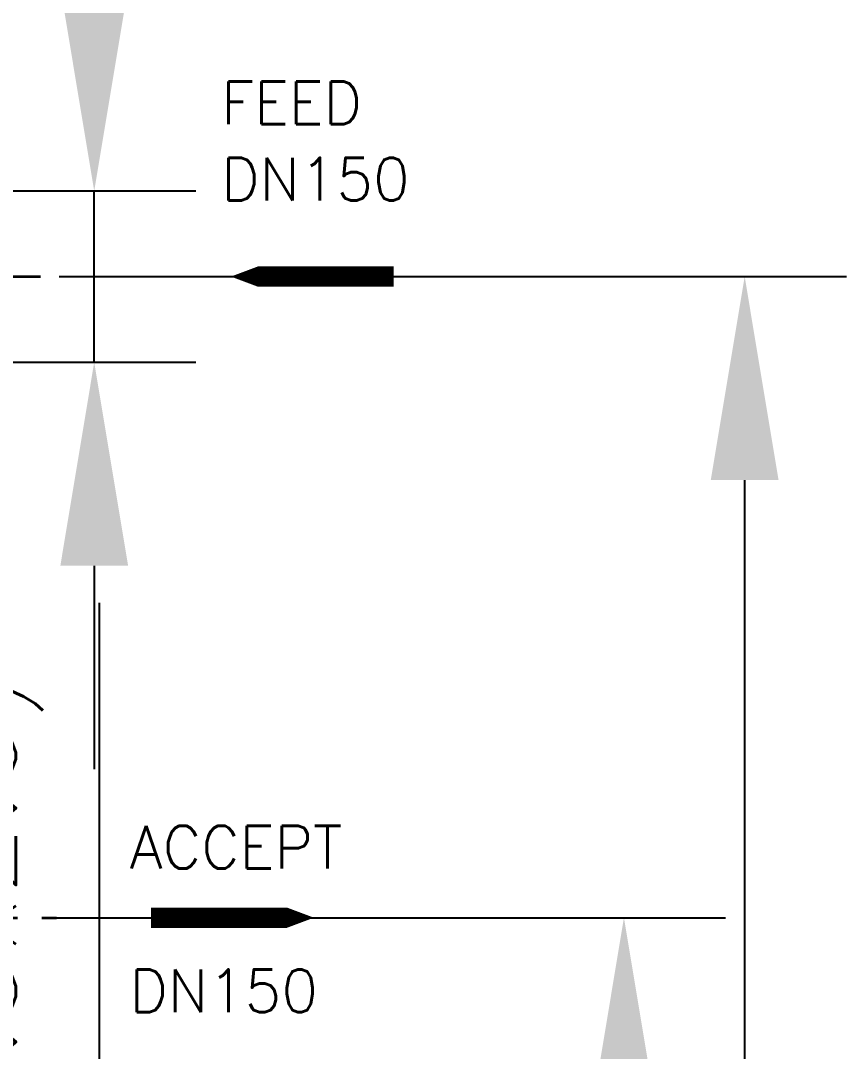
# Model space of a CAD drawing. Header units: millimetres. Extents: x 4423 to 6629, y 3249 to 4171.
# Drawn here: x 4751.8 to 4853.3, y 3905.3 to 4031.9 of the extents above; entities that cross this region are included whole.
import ezdxf

# ---------------------------------------------------------------- set-up
doc = ezdxf.new("R2010")
doc.units = ezdxf.units.MM
doc.linetypes.add('ACAD_ISO08W100', pattern=[36, 24, -3, 6, -3])
for name, color, linetype, lineweight in [('M_EQUIP_D1', 3, 'Continuous', 35), ('M_EQUIP_E3', 3, 'Continuous', 35), ('M_EQUIP_E7', 7, 'Continuous', 70), ('M_EQUIP_T13', 3, 'Continuous', 35)]:
    doc.layers.add(name, color=color, linetype=linetype, lineweight=lineweight)
doc.styles.add('Simplex', font='SIMPLEX.SHX')
doc.dimstyles.new('nordic-1-35-0', dxfattribs={"dimscale": 10, "dimtxt": 3.5, "dimasz": 2.5, "dimexe": 1.25, "dimexo": 0, "dimgap": 0.6, "dimtad": 1, "dimdec": 0, "dimdsep": 46, "dimtxsty": 'Simplex', "dimcen": 2.5, "dimclrd": 3, "dimclre": 3, "dimclrt": 3, "dimadec": 1, "dimazin": 2, "dimtfac": 1, "dimtdec": 0, "dimtmove": 0, "dimatfit": 0, "dimfxl": 1, "dimtolj": 1, "dimtzin": 0, "dimarcsym": 0})

# ---------------------------------------------------------------- blocks, each defined once
blk = doc.blocks.new('*D13')
at = {"layer": 'Defpoints', "color": 0, "linetype": 'Continuous', "transparency": 16777216}
for p in [(4744.03, 4010.97), (4760.87, 4010.97), (4744.03, 3989.93)]:
    blk.add_point(p, dxfattribs=at)
at = {"layer": 'M_EQUIP_D1', "color": 3, "linetype": 'Continuous', "lineweight": -2, "transparency": 16777216}
for p, q in [((4760.87, 4035.97), (4760.87, 4171.34)), ((4744.03, 4010.97), (4773.37, 4010.97)), ((4760.87, 3989.93), (4760.87, 4010.97)), ((4744.03, 3989.93), (4773.37, 3989.93)), ((4760.87, 3964.93), (4760.87, 3939.93))]:
    blk.add_line(p, q, dxfattribs=at)
at = {"layer": 'M_EQUIP_D1', "color": 3, "linetype": 'Continuous', "transparency": 16777216}
for points in [[(4756.71, 4035.97), (4765.04, 4035.97), (4760.87, 4010.97)], [(4756.71, 3964.93), (4765.04, 3964.93), (4760.87, 3989.93)]]:
    blk.add_solid(points, dxfattribs=at)
at = {"layer": 'M_EQUIP_D1', "color": 3, "linetype": 'Continuous', "transparency": 16777216, "insert": (4747.26, 4119.39), "char_height": 10, "attachment_point": 5, "rotation": 90, "style": 'Simplex'}
blk.add_mtext('\\A1;(%%c168.3x2.0)', dxfattribs=at)
blk = doc.blocks.new('*D14')
at = {"layer": 'Defpoints', "color": 0, "linetype": 'Continuous', "transparency": 16777216}
for p in [(4745.53, 3810.47), (4761.53, 3810.47), (4745.53, 3802.93)]:
    blk.add_point(p, dxfattribs=at)
at = {"layer": 'M_EQUIP_D1', "color": 3, "linetype": 'Continuous', "lineweight": -2, "transparency": 16777216}
for p, q in [((4761.53, 3835.47), (4761.53, 3960.36)), ((4745.53, 3810.47), (4774.03, 3810.47)), ((4761.53, 3802.93), (4761.53, 3810.47)), ((4745.53, 3802.93), (4774.03, 3802.93)), ((4761.53, 3777.93), (4761.53, 3752.93))]:
    blk.add_line(p, q, dxfattribs=at)
at = {"layer": 'M_EQUIP_D1', "color": 3, "linetype": 'Continuous', "transparency": 16777216}
for points in [[(4757.36, 3835.47), (4765.69, 3835.47), (4761.53, 3810.47)], [(4757.36, 3777.93), (4765.69, 3777.93), (4761.53, 3802.93)]]:
    blk.add_solid(points, dxfattribs=at)
at = {"layer": 'M_EQUIP_D1', "color": 3, "linetype": 'Continuous', "transparency": 16777216, "insert": (4747.91, 3912.22), "char_height": 10, "attachment_point": 5, "rotation": 90, "style": 'Simplex'}
blk.add_mtext('\\A1;(%%c60.3x2.0)', dxfattribs=at)
blk = doc.blocks.new('*D16')
at = {"layer": 'Defpoints', "color": 0, "linetype": 'Continuous', "transparency": 16777216}
for p in [(4756.24, 3921.69), (4825.97, 3921.69), (4763.54, 3737.95)]:
    blk.add_point(p, dxfattribs=at)
at = {"layer": 'M_EQUIP_D1', "color": 3, "linetype": 'Continuous', "lineweight": -2, "transparency": 16777216}
for p, q in [((4756.24, 3921.69), (4838.47, 3921.69)), ((4825.97, 3762.95), (4825.97, 3896.69)), ((4763.54, 3737.95), (4838.47, 3737.95))]:
    blk.add_line(p, q, dxfattribs=at)
at = {"layer": 'M_EQUIP_D1', "color": 3, "linetype": 'Continuous', "transparency": 16777216}
for points in [[(4821.81, 3896.69), (4830.14, 3896.69), (4825.97, 3921.69)], [(4821.81, 3762.95), (4830.14, 3762.95), (4825.97, 3737.95)]]:
    blk.add_solid(points, dxfattribs=at)
at = {"layer": 'M_EQUIP_D1', "color": 3, "linetype": 'Continuous', "transparency": 16777216, "insert": (4814.97, 3829.82), "char_height": 10, "attachment_point": 5, "rotation": 90, "style": 'Simplex'}
blk.add_mtext('\\A1;1470', dxfattribs=at)
blk = doc.blocks.new('*D31')
at = {"layer": 'Defpoints', "color": 0, "linetype": 'Continuous', "transparency": 16777216}
for p in [(4756.57, 4000.45), (4840.81, 4000.45), (4766.04, 3737.95)]:
    blk.add_point(p, dxfattribs=at)
at = {"layer": 'M_EQUIP_D1', "color": 3, "linetype": 'Continuous', "lineweight": -2, "transparency": 16777216}
for p, q in [((4756.57, 4000.45), (4853.31, 4000.45)), ((4840.81, 3762.95), (4840.81, 3975.45)), ((4766.04, 3737.95), (4853.31, 3737.95))]:
    blk.add_line(p, q, dxfattribs=at)
at = {"layer": 'M_EQUIP_D1', "color": 3, "linetype": 'Continuous', "transparency": 16777216}
for points in [[(4836.64, 3975.45), (4844.97, 3975.45), (4840.81, 4000.45)], [(4836.64, 3762.95), (4844.97, 3762.95), (4840.81, 3737.95)]]:
    blk.add_solid(points, dxfattribs=at)
at = {"layer": 'M_EQUIP_D1', "color": 3, "linetype": 'Continuous', "transparency": 16777216, "insert": (4829.81, 3869.2), "char_height": 10, "attachment_point": 5, "rotation": 90, "style": 'Simplex'}
blk.add_mtext('\\A1;2100', dxfattribs=at)

msp = doc.modelspace()

# ---------------------------------------------------------------- linework, layer by layer
at = {"layer": 'M_EQUIP_E3', "color": 3, "linetype": 'ACAD_ISO08W100', "lineweight": 35}
for p, q in [((4658.2632, 4000.4515), (4756.5694, 4000.4515)), ((4547.4513, 3921.6935), (4756.2412, 3921.6935))]:
    msp.add_line(p, q, dxfattribs=at)
at = {"layer": 'M_EQUIP_E7', "linetype": 'Continuous'}
for points in [[(4777.6644, 4000.4515, 0, 7.5, 0), (4787.6644, 4000.4515, 2.5, 2.5, 0), (4797.6644, 4000.4515, 2.5, 2.5, 0)], [(4787.8692, 3921.6935, 0, 7.5, 0), (4777.8692, 3921.6935, 2.5, 2.5, 0), (4767.8692, 3921.6935, 2.5, 2.5, 0)]]:
    msp.add_lwpolyline(points, format="xyseb", dxfattribs=at)

# ---------------------------------------------------------------- texts
at = {"layer": 'M_EQUIP_T13', "color": 2, "linetype": 'Continuous', "style": 'Simplex'}
for s, p in [('FEED', (4776.4644, 4019.1723)), ('DN150', (4776.4644, 4009.7973)), ('ACCEPT', (4765.2442, 3927.7221)), ('DN150', (4765.2063, 3910.0971))]:
    msp.add_text(s, height=5.25, dxfattribs=at).set_placement(p)

# ---------------------------------------------------------------- dimensions: what is measured, and where the dimension line sits
at = {"layer": 'M_EQUIP_D1', "linetype": 'Continuous'}
for base, p1, p2, angle, text, override, picture, middle in [((4760.8744, 4010.9742), (4744.0337, 3989.9282), (4744.0337, 4010.9742), 270, '(%%c168.3x2.0)', {"dimtxt": 1, "dimgap": 0.6, "dimlfac": 8}, '*D13', (4760.8744, 4119.3909)), ((4761.528, 3810.4662), (4745.5337, 3802.9287), (4745.5337, 3810.4662), 90, '(%%c<>x2.0)', {"dimtxt": 1, "dimgap": 0.6, "dimdec": 1, "dimlfac": 8}, '*D14', (4761.528, 3912.2162))]:
    dim = msp.add_linear_dim(base=base, p1=p1, p2=p2, angle=angle, text=text, dimstyle='nordic-1-35-0', override=override, dxfattribs=at)
    dim.commit()
    dim.dimension.update_dxf_attribs({"geometry": picture, "text_midpoint": middle, "dimtype": 160})
dim = msp.add_linear_dim(base=(4840.8077, 4000.4515), p1=(4766.0375, 3737.9475), p2=(4756.5694, 4000.4515), angle=270, dimstyle='nordic-1-35-0', override={"dimtxt": 1, "dimgap": 0.6, "dimlfac": 8}, dxfattribs=at)
dim.commit()
dim.dimension.update_dxf_attribs({"geometry": '*D31', "text_midpoint": (4840.8077, 3869.1995), "dimtype": 160})
at = {"layer": 'M_EQUIP_D1', "color": 3, "linetype": 'Continuous'}
dim = msp.add_linear_dim(base=(4825.9749, 3921.6935), p1=(4763.5375, 3737.9475), p2=(4756.2412, 3921.6935), angle=270, text='1470', dimstyle='nordic-1-35-0', override={"dimtxt": 1, "dimgap": 0.6, "dimlfac": 8}, dxfattribs=at)
dim.commit()
dim.dimension.update_dxf_attribs({"geometry": '*D16', "text_midpoint": (4825.9749, 3829.8205), "dimtype": 160})

doc.saveas('drawing.dxf')
